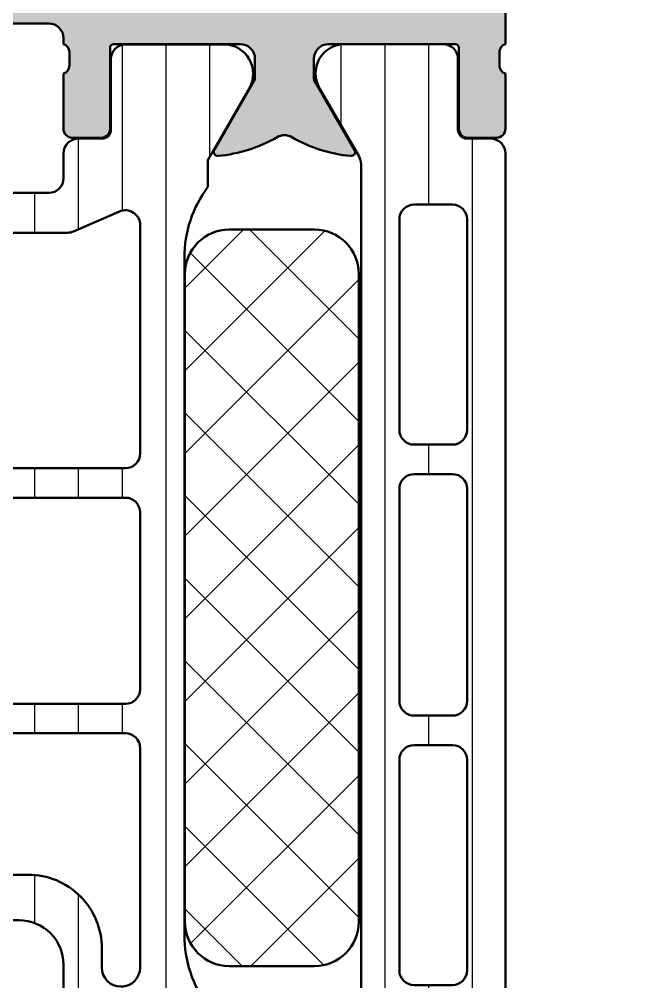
# Model space of a CAD drawing. Extents: x -30 to 40, y 0 to 85.
# Drawn here: x -3.5 to 18, y 20.67 to 53.34 of the extents above; entities that cross this region are included whole.
import ezdxf

# ---------------------------------------------------------------- set-up
doc = ezdxf.new("R2010")
doc.units = 0
for name, color, linetype, lineweight in [('0S-Alu contour', 7, 'Continuous', 50), ('0S-Alu hatch', 252, 'Continuous', 25), ('0S-Plastic contour', 254, 'Continuous', 50), ('0S-Plastic hatch', 253, 'Continuous', 25), ('0S-PT contour', 91, 'Continuous', 50), ('0S-PT hatch', 103, 'Continuous', 25)]:
    doc.layers.add(name, color=color, linetype=linetype, lineweight=lineweight)
pattern_1 = [(90, (0, 0), (-1.4859, 0), [])]

# ---------------------------------------------------------------- blocks, each defined once
blk = doc.blocks.new('357080__4E0BD4C7_0A8A_463A_8E44_38ED426FB2AE_')
at = {"layer": '0S-Alu hatch'}
h = blk.add_hatch(color=256, dxfattribs=at)
edge = h.paths.add_edge_path()
edge.add_arc((16.80013249338034, 69.50026675630434), 0.9997332648648677, 359.9847119114853, 450.0117909248692)
edge.add_line((16.79992675781252, 70.5), (16.29992675781251, 70.5))
edge.add_line((16.29992675781251, 70.5), (16.29992675781251, 68))
edge.add_ellipse((15.29976448480173, 68.00016227301077), major_axis=(-1.000162286174901, 0), ratio=1, start_angle=90.00929605006701, end_angle=179.9907039499392, ccw=False)
edge.add_line((15.29992675781251, 67), (13.99993896484376, 67))
edge.add_ellipse((14.00010123785452, 68.00016227301077), major_axis=(-1.000162286174901, 0), ratio=1, start_angle=0.009296050060981997, end_angle=89.99070394993379, ccw=False)
edge.add_line((12.99993896484376, 68.0000000000001), (12.99993896484376, 75))
edge.add_ellipse((13.52497284704097, 75.5), major_axis=(-0.725024535760742, 0), ratio=1, start_angle=-43.600972369892474, end_angle=43.60097236989259, ccw=False)
edge.add_line((12.99993896484376, 76), (12.99993896484376, 82.50000000000001))
edge.add_ellipse((13.99982034884128, 82.50011861600247), major_axis=(-0.9998813910332327, 0), ratio=1, start_angle=-90.00679700252653, end_angle=0.006797002516407247, ccw=False)
edge.add_line((13.99993896484376, 83.49999999999999), (15.29992675781252, 83.49999999999999))
edge.add_ellipse((15.30004537381502, 82.50011861600251), major_axis=(-0.9998813910332025, 0), ratio=1, start_angle=179.9932029974838, end_angle=270.0067970025273, ccw=False)
edge.add_line((16.29992675781251, 82.50000000000018), (16.2999267578125, 80.5))
edge.add_line((16.2999267578125, 80.5), (16.89996337890627, 80.5))
edge.add_line((16.89996337890627, 80.5), (17.99993896484376, 81.60009765625))
edge.add_line((17.99993896484376, 81.60009765625), (18, 85))
edge.add_line((18, 85), (-28.49999999763713, 84.99990817913694))
edge.add_arc((-28.50008418910572, 83.49999237060553), 1.499915810894279, 89.99678394227956, 180.0032160576674)
edge.add_line((-29.99999999763713, 83.49990817913832), (-29.99999999763713, 80.49990817913692))
edge.add_line((-29.99999999763713, 80.49990817913692), (-27.99999999763713, 80.49990817913692))
edge.add_arc((-28.00009451804033, 81.00000269954015), 0.500094529335613, 270.0108291930736, 359.9891708069433)
edge.add_line((-27.49999999763713, 80.99990817913708), (-27.49999999763713, 81.49990817913694))
edge.add_line((-27.49999999763713, 81.49990817913694), (-28.49999999763713, 81.49990817913694))
edge.add_line((-28.49999999763713, 81.49990817913694), (-28.49999999763713, 82.49990817913694))
edge.add_ellipse((-27.50009450122691, 82.50000268272672), major_axis=(-0.9999055008761111, 0), ratio=1, start_angle=-90.00541516857959, end_angle=0.005415168572710627, ccw=False)
edge.add_line((-27.49999999763713, 83.49990817913694), (-23.49999999763713, 83.49990817913694))
edge.add_ellipse((-23.49988138163466, 82.50002679513942), major_axis=(-0.9998813910332309, 0), ratio=1, start_angle=179.9932029974838, end_angle=270.0067970025261, ccw=False)
edge.add_line((-22.49999999763713, 82.4999081791371), (-22.49999999763713, 81.49990817913694))
edge.add_line((-22.49999999763713, 81.49990817913694), (-23.49999999763713, 81.49990817913694))
edge.add_line((-23.49999999763713, 81.49990817913694), (-23.49999999763713, 80.99990817913694))
edge.add_arc((-22.99988527916594, 81.00002289760813), 0.5001147316285044, 180.0131427528586, 269.9868572472002)
edge.add_line((-22.99999999763713, 80.49990817913692), (-20.19998168709026, 80.49990817913692))
edge.add_arc((-20.19998168709026, 80.99990817913694), 0.5, 270, 450)
edge.add_line((-20.19998168709026, 81.49990817913694), (-20.49999999763713, 81.49990817913694))
edge.add_ellipse((-20.49988527916595, 82.00002289760812), major_axis=(-0.5001147316284899, 0), ratio=1, start_angle=0.013142752914120592, end_angle=89.9868572472015, ccw=False)
edge.add_line((-20.99999999763713, 81.99990817913594), (-20.99999999763713, 82.49990817913694))
edge.add_ellipse((-20.50015537842809, 82.5000635599279), major_axis=(-0.4998446433597338, 0), ratio=1, start_angle=-90.01781086143689, end_angle=0.01781086143569155, ccw=False)
edge.add_line((-20.49999999763713, 82.99990817913692), (-9.200042722246508, 82.99990817913692))
edge.add_ellipse((-9.19981321589767, 82.50013768548575), major_axis=(-0.4997705463485197, 0), ratio=1, start_angle=179.9736884341791, end_angle=270.0263115658138, ccw=False)
edge.add_line((-8.700042722246508, 82.49990817913687), (-8.700042722246508, 81.99990817913692))
edge.add_ellipse((-9.200063043081583, 81.99992849997203), major_axis=(-0.5000203212479947, 0), ratio=1, start_angle=90.00232850153651, end_angle=179.9976714983276, ccw=False)
edge.add_line((-9.200042722246508, 81.49990817913694), (-9.500061032793383, 81.49990817913694))
edge.add_arc((-9.500155439087322, 81.00006360533763), 0.4998445827146277, 89.9891784718262, 180.0178160688097)
edge.add_line((-9.999999997637135, 80.99990817913675), (-9.999999997637133, 76.49989292034788))
edge.add_arc((-9.500014155723434, 76.49988639149828), 0.4999858419563255, 179.9992518277727, 270.0016224431236)
edge.add_line((-9.499999997637133, 75.9999005497424), (-8.700042722246508, 75.9999005497424))
edge.add_arc((-8.700059217986293, 76.49991704579212), 0.5000164963218107, 270.0018902101767, 359.9972355189024)
edge.add_line((-8.2000427222465, 76.49989292034756), (-8.200042722246508, 78.49990817913694))
edge.add_ellipse((-7.700177704008855, 78.50004316089928), major_axis=(-0.499865036462648, 0), ratio=1, start_angle=-90.01547194707291, end_angle=0.015471947058188107, ccw=False)
edge.add_line((-7.700042722246507, 78.99990817913692), (-7.200012204668382, 78.99990817913692))
edge.add_arc((-7.200032525503438, 79.49992849997199), 0.500020321247968, 270.0023285015342, 359.9976714983276)
edge.add_line((-6.700012204668389, 79.49990817913572), (-6.700012204668382, 82.49990817913694))
edge.add_ellipse((-6.200147186430716, 82.50004316089927), major_axis=(-0.4998650364626622, 0), ratio=1, start_angle=-90.01547194706961, end_angle=0.015471947081721282, ccw=False)
edge.add_line((-6.200012204668396, 82.99990817913692), (-4.499996182939867, 82.99990817913692))
edge.add_ellipse((-4.499899841345216, 81.5000045207316), major_axis=(-1.499903661499443, 0), ratio=1, start_angle=179.9963197858452, end_angle=270.0036802142101, ccw=False)
edge.add_line((-2.999996182939867, 81.49990817913837), (-2.999996182939867, 55.49990054974241))
edge.add_ellipse((-3.500022862970183, 55.49992722977272), major_axis=(-0.5000266807421023, 0), ratio=1, start_angle=90.00305714313657, end_angle=179.9969428567592, ccw=False)
edge.add_line((-3.499996182939867, 54.9999005497424), (-7.700042722246507, 54.9999005497424))
edge.add_ellipse((-7.700000722760566, 55.49994254922835), major_axis=(-0.500042001249753, 0), ratio=1, start_angle=0.004812382311115471, end_angle=89.9951876176741, ccw=False)
edge.add_line((-8.200042722246508, 55.49990054974254), (-8.200042722246508, 57.4999005497424))
edge.add_arc((-8.700022194578928, 57.49992107740999), 0.4999794727538225, 359.9976476058527, 450.0023523940081)
edge.add_line((-8.700042722246508, 57.99990054974241), (-9.499999997637133, 57.99990054974241))
edge.add_arc((-9.500010317747673, 57.49991086985295), 0.4999896799959666, 89.99881737803445, 180.0011826228962)
edge.add_line((-9.999999997637133, 57.49990054973697), (-9.999999997637133, 53.69991275677366))
edge.add_arc((-9.50001031774768, 53.69990243666311), 0.4999896799959596, 179.9988173777201, 270.0011826219663)
edge.add_line((-9.499999997637133, 53.19991275677366), (-2.500171659829, 53.19991275677366))
edge.add_ellipse((-2.500158776199351, 52.69987223396505), major_axis=(-0.5000405229745855, 0), ratio=1, start_angle=179.9993980356912, end_angle=270.0014762355646, ccw=False)
edge.add_line((-2.00011825325236, 52.69986698040971), (-2.000118253252367, 52.49986240276975))
edge.add_ellipse((-2.078954699795408, 52.23234181077663), major_axis=(-0.2788950563274271, 0), ratio=1, start_angle=178.8354106259004, end_angle=253.5801235805078, ccw=False)
edge.add_line((-1.800117253252366, 52.22667340277824), (-1.800117253252352, 51.77307940277827))
edge.add_ellipse((-2.078985348895552, 51.76741874330121), major_axis=(-0.2789255417371814, 0), ratio=1, start_angle=106.4245945553564, end_angle=181.162870072885, ccw=False)
edge.add_line((-2.000118253252367, 51.49987540277824), (-2.000118253252367, 49.61986440276977))
edge.add_arc((-1.700118253252341, 49.61986440276977), 0.3000000000000256, 180, 270.0000000000013)
edge.add_line((-1.700118253252334, 49.31986440276974), (-0.7201439342095739, 49.31986440276975))
edge.add_arc((-0.7201439342095739, 49.61986440276975), 0.3000000000000043, 270, 360)
edge.add_line((-0.4201439342095697, 49.61986440276975), (-0.4201439342095768, 52.37986240276975))
edge.add_ellipse((-0.3001439342095796, 52.37986240276974), major_axis=(-0.1199999999999972, 0), ratio=1, start_angle=269.9999999999965, end_angle=360, ccw=False)
edge.add_line((-0.3001439342095722, 52.49986240276975), (4.000000000000007, 52.50000000000006))
edge.add_ellipse((4.000000000000007, 52.00000000000006), major_axis=(-0.4999999999999929, 0), ratio=1, start_angle=180, end_angle=270.0000000000001, ccw=False)
edge.add_line((4.5, 52.00000000000006), (4.5, 51.30000000000006))
edge.add_line((4.5, 51.30000000000006), (3.121279662888746, 48.91177751240658))
edge.add_arc((3.238119784648304, 48.83811978464835), 0.1381197846483053, 147.7720668596313, 275.6225775507924)
edge.add_arc((2.761776758826165, 53.67660886184789), 5.000000000000038, 275.6225775507939, 299.8584382604829)
edge.add_ellipse((5.499999999999992, 48.90668921037621), major_axis=(-0.4999999999999784, 0), ratio=1, start_angle=240.14156173951892, end_angle=299.85843826048097, ccw=False)
edge.add_arc((8.238223241173811, 53.6766088618479), 5.000000000000047, 240.1415617395172, 264.3774224492063)
edge.add_arc((7.761880215351695, 48.83811978464836), 0.1381197846483088, 264.3774224492044, 392.227933140368)
edge.add_line((7.878720337111257, 48.91177751240659), (6.5, 51.30000000000005))
edge.add_line((6.5, 51.30000000000005), (6.5, 52.00000000000006))
edge.add_ellipse((6.999992370605419, 52.00000000000005), major_axis=(-0.4999923706054199, 0), ratio=1, start_angle=270.0000000000001, end_angle=360, ccw=False)
edge.add_line((6.999992370605419, 52.49999237060547), (11.29996464580095, 52.49999237060547))
edge.add_ellipse((11.29996464580095, 52.37999237060549), major_axis=(-0.1199999999999903, 0), ratio=1, start_angle=180, end_angle=270, ccw=False)
edge.add_line((11.41996464580094, 52.37999237060549), (11.41996464580096, 49.61999437060548))
edge.add_arc((11.71996464580097, 49.61999437060548), 0.3000000000000149, 180, 270.0000000000007)
edge.add_line((11.71996464580097, 49.31999437060547), (12.69993896484372, 49.31999437060547))
edge.add_arc((12.69993896484373, 49.61999437060548), 0.3000000000000114, 269.999999999998, 360)
edge.add_line((12.99993896484374, 49.61999437060547), (12.99993896484374, 51.50000537061398))
edge.add_ellipse((13.07880606048692, 51.76754871113691), major_axis=(-0.2789255417371468, 0), ratio=1, start_angle=-1.1628700728879835, end_angle=73.57540544464302, ccw=False)
edge.add_line((12.79993796484375, 51.77320937061398), (12.79993796484375, 52.22680337061397))
edge.add_ellipse((13.07877541138682, 52.23247177861238), major_axis=(-0.2788950563274544, 0), ratio=1, start_angle=-73.58012358050092, end_angle=1.164589374103116, ccw=False)
edge.add_line((12.99993896484373, 52.4999923706055), (12.99993896484383, 64.99987199467776))
edge.add_ellipse((13.50003348524691, 64.99996651475324), major_axis=(-0.5000945293354304, 0), ratio=1, start_angle=-89.98917080692883, end_angle=0.010829155564124449, ccw=False)
edge.add_line((13.49993896484373, 65.50006103515625), (15.79986572265626, 65.50006103515625))
edge.add_ellipse((15.79984366367662, 65.00000845632078), major_axis=(-0.5000525793219984, 0), ratio=1, start_angle=180.0060244572297, end_angle=269.9974724929213, ccw=False)
edge.add_line((16.29989624023438, 65.0000610351564), (16.29986572265625, 64.00006103515625))
edge.add_arc((16.79991445843025, 64.00010977093024), 0.5000487381489384, 180.0055841639549, 269.9944158359933)
edge.add_line((16.79986572265626, 63.50006103515625), (17.29986572265623, 63.50006103515625))
edge.add_arc((17.29988878603854, 64.00003797177396), 0.4999769371496646, 269.9973570091541, 360.0026429907423)
edge.add_line((17.79986572265626, 64.00006103515535), (17.79986572265626, 69.49999999999928))
edge = h.paths.add_edge_path()
edge.add_ellipse((11.00010446418419, 82.80009225715295), major_axis=(-0.4998650364626667, 0), ratio=1, start_angle=179.9845280529183, end_angle=270.01547194706916, ccw=False)
edge.add_line((11.49996948242187, 82.79995727539053), (11.49996948242187, 54.70006561279346))
edge.add_ellipse((10.99991592827435, 54.70011916975257), major_axis=(-0.5000535570155664, 0), ratio=1, start_angle=89.99914283136297, end_angle=179.9938634818548, ccw=False)
edge.add_line((10.99990844726563, 54.20006561279297), (-0.90002059700236, 54.1999737919299))
edge.add_ellipse((-0.8999058785311645, 54.7000885104011), major_axis=(-0.5001147316285112, 0), ratio=1, start_angle=0.013142752803219082, end_angle=89.98685724720008, ccw=False)
edge.add_line((-1.400020597002367, 54.69997379192991), (-1.40002059700236, 82.79986545452746))
edge.add_ellipse((-0.9001555787646893, 82.80000043628989), major_axis=(-0.4998650364626667, 0), ratio=1, start_angle=-90.01547194707081, end_angle=0.015471947081721282, ccw=False)
edge.add_line((-0.90002059700236, 83.29986545452756), (10.99996948242188, 83.29995727539062))
at = {"layer": '0S-Alu contour', "color": 7}
for points in [[(12.99993896484373, 52.4999923706055), (12.99993896484383, 64.99987199467776)], [(-9.499999997637133, 53.19991275677366), (-2.500171659829, 53.19991275677366)], [(-2.00011825325236, 52.69986698040971), (-2.000118253252367, 52.49986240276975)], [(-0.4201439342095697, 49.61986440276975), (-0.4201439342095768, 52.37986240276975)], [(-0.3001439342095722, 52.49986240276975), (4.000000000000007, 52.50000000000006)], [(6.999992370605419, 52.49999237060547), (11.29996464580095, 52.49999237060547)], [(11.41996464580094, 52.37999237060549), (11.41996464580096, 49.61999437060548)], [(-1.800117253252366, 52.22667340277824), (-1.800117253252352, 51.77307940277827)], [(4.5, 52.00000000000006), (4.5, 51.30000000000006), (3.121279662888746, 48.91177751240658)], [(7.878720337111257, 48.91177751240659), (6.5, 51.30000000000005), (6.5, 52.00000000000006)], [(12.79993796484375, 51.77320937061398), (12.79993796484375, 52.22680337061397)], [(-2.000118253252367, 51.49987540277824), (-2.000118253252367, 49.61986440276977)], [(12.99993896484374, 49.61999437060547), (12.99993896484374, 51.50000537061398)], [(-1.700118253252334, 49.31986440276974), (-0.7201439342095739, 49.31986440276975)], [(11.71996464580097, 49.31999437060547), (12.69993896484372, 49.31999437060547)]]:
    blk.add_lwpolyline(points, dxfattribs=at)
at = {"layer": '0S-Alu contour', "color": 7, "extrusion": (0, 0, -1)}
for centre, radius, start, end in [((2.500158776199351, 52.69987223396505), 0.5000405229745855, 89.9985237644354, 180.0006019643089), ((2.078954699795408, 52.23234181077663), 0.2788950563274271, 106.4198764194922, 181.1645893740997), ((0.3001439342095796, 52.37986240276974), 0.1199999999999972, 0, 90.00000000000351), ((-4.000000000000007, 52.00000000000006), 0.4999999999999929, 89.99999999999991, 180), ((-6.999992370605419, 52.00000000000005), 0.4999923706054199, 0, 89.99999999999991), ((-11.29996464580095, 52.37999237060549), 0.1199999999999903, 90, 180), ((-13.07877541138682, 52.23247177861238), 0.2788950563274544, 358.8354106258969, 73.58012358050092), ((2.078985348895552, 51.76741874330121), 0.2789255417371815, 178.837129927115, 253.5754054446436), ((-13.07880606048692, 51.76754871113691), 0.2789255417371468, 286.424594555357, 1.162870072888105), ((-5.499999999999992, 48.90668921037621), 0.4999999999999784, 60.14156173951903, 119.8584382604811)]:
    blk.add_arc(centre, radius, start, end, dxfattribs=at)
at = {"layer": '0S-Alu contour', "color": 7}
for centre, radius, start, end in [((-1.700118253252341, 49.61986440276977), 0.3000000000000256, 180, 270.0000000000013), ((-0.7201439342095739, 49.61986440276975), 0.3000000000000043, 270, 0), ((11.71996464580097, 49.61999437060548), 0.3000000000000149, 180, 270.0000000000007), ((12.69993896484373, 49.61999437060548), 0.3000000000000114, 269.999999999998, 0), ((2.761776758826165, 53.67660886184789), 5.000000000000038, 275.6225775507939, 299.8584382604829), ((8.238223241173811, 53.6766088618479), 5.000000000000047, 240.1415617395172, 264.3774224492063), ((3.238119784648304, 48.83811978464835), 0.1381197846483053, 147.7720668596313, 275.6225775507924), ((7.761880215351695, 48.83811978464836), 0.1381197846483088, 264.3774224492044, 32.22793314036792)]:
    blk.add_arc(centre, radius, start, end, dxfattribs=at)
blk = doc.blocks.new('244381__E47D32AD_3AA4_4BC4_9269_43CF40D662AE___DF78085C_B07B_497C_9AC5_23FD55541419_')
at = {"layer": '0S-Plastic hatch'}
h = blk.add_hatch(dxfattribs=at)
h.set_pattern_fill('ANSI31', color=256, scale=0.4680000000000001, angle=45, style=0)
h.set_pattern_definition(pattern_1)
edge = h.paths.add_edge_path()
edge.add_line((-6.413111028868286, 47.38113071571551), (-10.6476245902383, 44.93613063751762))
edge.add_arc((-10.39758981631518, 44.50313801422121), 0.4999999999999016, 120.0046013551548, 180)
edge.add_line((-10.89758981631508, 44.50313801422121), (-10.89758981631508, 35.36275896930414))
edge.add_arc((-10.39758981632094, 35.36275896930414), 0.4999999999941452, 180, 182.4989441425431)
edge.add_line((-10.89711432893436, 35.34095848095018), (-10.38943419787712, 23.70825255654841))
edge.add_arc((-9.390385172638624, 23.75185353325682), 0.9999999999999607, 182.498944142542, 269.9999982466173)
edge.add_line((-9.390385203240925, 22.75185353325686), (-3.49984836243734, 22.75185335299239))
edge.add_ellipse((-3.499848408340923, 21.25185335299239), major_axis=(-1.500000000000007, 0), ratio=1, start_angle=179.9951434523418, end_angle=269.9999982466123, ccw=False)
edge.add_line((-1.999848413729459, 21.25172620887217), (-2.00006385347627, 18.71004660641417))
edge.add_arc((-1.500063855272451, 18.71000422504049), 0.4999999999999999, 179.9951434523416, 269.9999999999984)
edge.add_line((-1.500063855272465, 18.21000422504049), (-0.6871948470149434, 18.21000422504047))
edge.add_ellipse((-0.6871948470149666, 17.9100042250405), major_axis=(-0.2999999999999652, 0), ratio=1, start_angle=179.9920752627074, end_angle=269.99999999999557, ccw=False)
edge.add_line((-0.3871948498845654, 17.90996273121321), (-0.3875267847859334, 15.51007638141911))
edge.add_arc((0.1124732104314745, 15.51000722504045), 0.5000000000000056, 179.9920752627072, 269.9999999999983)
edge.add_line((0.1124732104314601, 15.01000722504045), (3.439511962173931, 15.01000722504048))
edge.add_arc((3.439511962173916, 16.01000722504049), 1.000000000000012, 270.0000000000008, 389.9999965993448)
edge.add_line((4.305537395634678, 16.51000717363961), (2.902410183684906, 18.94029512733621))
edge.add_line((2.902410183684906, 18.94029512733621), (2.902410183684914, 19.85185635912462))
edge.add_ellipse((6.102430821260208, 22.25182884211113), major_axis=(-4.000000000000025, 0), ratio=1, start_angle=0, end_angle=36.86940495720188, ccw=False)
edge.add_line((2.102430821260185, 22.25182884211112), (2.102430821260185, 45.24814858294381))
edge.add_ellipse((6.102430821260195, 45.24814858294377), major_axis=(-4.00000000000001, 0), ratio=1, start_angle=323.13059504279784, end_angle=360, ccw=False)
edge.add_line((2.902410183684921, 47.64812106593029), (2.902410183684914, 48.55971932274471))
edge.add_line((2.902410183684914, 48.55971932274471), (4.305537395634701, 50.99000727644131))
edge.add_arc((3.439511962173945, 51.49000722504045), 1.000000000000012, 330.0000034006544, 449.9999999999996)
edge.add_line((3.439511962173952, 52.49000722504045), (0.1124732104314106, 52.49000722504046))
edge.add_arc((0.1124732104314319, 51.99000722504046), 0.5, 90.00000000000244, 180.0079247372467)
edge.add_line((-0.3875267847859634, 51.98993806866202), (-0.3871948498846009, 49.5900517188676))
edge.add_ellipse((-0.68719484701499, 49.59001022504041), major_axis=(-0.2999999999999518, 0), ratio=1, start_angle=89.9999999999967, end_angle=180.0079247372468, ccw=False)
edge.add_line((-0.6871948470150075, 49.29001022504046), (-1.497757014986149, 49.29001022504046))
edge.add_arc((-1.497757014986149, 48.79001022504046), 0.5, 90, 180.0085823333159)
edge.add_line((-1.99775700937689, 48.78993533005381), (-1.997630924800631, 47.94819290880989))
edge.add_ellipse((-2.497630919191367, 47.94811801382322), major_axis=(-0.4999999999999954, 0), ratio=1, start_angle=89.99999999999869, end_angle=180.0085823333159, ccw=False)
edge.add_line((-2.497630919191379, 47.44811801382322), (-6.163111028868286, 47.44811801382328))
edge.add_arc((-6.1631110288683, 46.94811801382329), 0.5, 89.99999999999837, 119.9999999999983)
edge = h.paths.add_edge_path()
edge.add_ellipse((-9.097756064311888, 43.70145255438502), major_axis=(-0.5000000000001044, 0), ratio=1, start_angle=300.0018250655862, end_angle=360, ccw=False)
edge.add_line((-9.347769857113441, 44.13445729270677), (-6.06522898313596, 46.02977256595354))
edge.add_ellipse((-5.815215190334264, 45.59676782763202), major_axis=(-0.4999999999999858, 0), ratio=1, start_angle=270.00000000002035, end_angle=300.00182506561305, ccw=False)
edge.add_line((-5.815215190334441, 46.09676782763201), (-1.856038520320247, 46.09676782763196))
edge.add_arc((-1.856038520320268, 46.59676782763216), 0.500000000000199, 270.0000000000025, 293.5000141198523)
edge.add_line((-1.656663872858388, 46.13823783957288), (-0.0974275477821827, 46.81621354610741))
edge.add_ellipse((0.1019470996795562, 46.35768355804834), major_axis=(-0.4999999999999503, 0), ratio=1, start_angle=180, end_angle=293.50001411984687, ccw=False)
edge.add_line((0.6019470996795137, 46.3576835580483), (0.6019470996795065, 38.60000112082632))
edge.add_ellipse((0.1019470996795064, 38.60000112082632), major_axis=(-0.5, 0), ratio=1, start_angle=89.9999999999992, end_angle=180, ccw=False)
edge.add_line((0.1019470996794993, 38.10000112082632), (-9.097756064312001, 38.10000112082633))
edge.add_ellipse((-9.097756064311959, 38.60000112082632), major_axis=(-0.4999999999999858, 0), ratio=1, start_angle=0, end_angle=89.99999999999511, ccw=False)
edge.add_line((-9.597756064311945, 38.60000112082636), (-9.597756064311993, 43.70145255438502))
edge = h.paths.add_edge_path()
edge.add_ellipse((-8.809357629713674, 28.60000112082637), major_axis=(-0.5, 0), ratio=1, start_angle=-90, end_angle=2.499998777620192, ccw=False)
edge.add_line((-8.809357629713674, 29.10000112082637), (0.1020339699712238, 29.10000112082633))
edge.add_ellipse((0.1020339699712167, 28.60000112082634), major_axis=(-0.4999999999999954, 0), ratio=1, start_angle=179.9988937056871, end_angle=269.9999999999992, ccw=False)
edge.add_line((0.6020339698780078, 28.59999146658721), (0.60189012188426, 21.15000112082632))
edge.add_ellipse((-0.0481098782369074, 21.15000112082632), major_axis=(-0.6500000001211675, 0), ratio=1, start_angle=0, end_angle=180, ccw=False)
edge.add_line((-0.6981098783580748, 21.15000112082632), (-0.6976139003205333, 21.79968112094144))
edge.add_arc((-3.19761390032054, 21.79968112094143), 2.500000000000007, 0, 90.000536575947)
edge.add_line((-3.197637312862944, 24.29968112083181), (-8.643425247180623, 24.29963012093541))
edge.add_ellipse((-8.643429929689063, 24.79963012091355), major_axis=(-0.500000000000062, 0), ratio=1, start_angle=2.4999987776160992, end_angle=90.00053657594219, ccw=False)
edge.add_line((-9.142954040945355, 24.77782043788803), (-9.308881740969902, 28.57819143780083))
edge = h.paths.add_edge_path()
edge.add_line((-9.597756064311938, 35.19450445175859), (-9.597756064311938, 36.60013475664471))
edge.add_ellipse((-9.097756064311909, 36.60013475664474), major_axis=(-0.5000000000000285, 0), ratio=1, start_angle=270.0000000000041, end_angle=360, ccw=False)
edge.add_line((-9.097756064311945, 37.10013475664477), (0.1019528821548405, 37.10013475664472))
edge.add_ellipse((0.1019528821548477, 36.60013475664466), major_axis=(-0.5000000000000632, 0), ratio=1, start_angle=180.0006626262622, end_angle=270.0000000000008, ccw=False)
edge.add_line((0.6019528821214735, 36.60014053915346), (0.6020298234851893, 30.60000694959988))
edge.add_ellipse((0.1020298235191532, 30.60000112082634), major_axis=(-0.5000000000000107, 0), ratio=1, start_angle=90.0000000000008, end_angle=180.0006679282465, ccw=False)
edge.add_line((0.1020298235191603, 30.10000112082634), (-8.89667947278025, 30.10000112082634))
edge.add_ellipse((-8.896679472780257, 30.60000112082633), major_axis=(-0.4999999999999995, 0), ratio=1, start_angle=2.499998777620192, end_angle=90.0000000000008, ccw=False)
edge.add_line((-9.396203584036485, 30.57819143780079), (-9.597756064311938, 35.19450445175859))
at = {"layer": '0S-Alu contour', "color": 7}
for points in [[(-1.656663872858388, 46.13823783957288), (-0.0974275477821826, 46.81621354610741)], [(-5.815215190334441, 46.09676782763201), (-1.856038520320247, 46.09676782763196)], [(0.6019470996795137, 46.3576835580483), (0.6019470996795065, 38.60000112082632)], [(-9.347769857113441, 44.13445729270677), (-6.06522898313596, 46.02977256595354)], [(-9.597756064311945, 38.60000112082636), (-9.597756064311993, 43.70145255438502)], [(0.1019470996794993, 38.10000112082632), (-9.097756064312001, 38.10000112082633)], [(-9.097756064311945, 37.10013475664477), (0.1019528821548407, 37.10013475664472)], [(-9.597756064311938, 35.19450445175859), (-9.597756064311938, 36.60013475664471)], [(0.6019528821214735, 36.60014053915346), (0.6020298234851893, 30.60000694959988)], [(-9.396203584036485, 30.57819143780079), (-9.597756064311938, 35.19450445175859)], [(0.1020298235191603, 30.10000112082634), (-8.89667947278025, 30.10000112082634)], [(-8.809357629713674, 29.10000112082637), (0.1020339699712238, 29.10000112082633)], [(-9.142954040945355, 24.77782043788803), (-9.308881740969902, 28.57819143780083)], [(0.6020339698780078, 28.59999146658721), (0.60189012188426, 21.15000112082632)], [(-3.197637312862944, 24.29968112083181), (-8.643425247180623, 24.29963012093541)], [(-0.6981098783580748, 21.15000112082632), (-0.6976139003205333, 21.79968112094144)]]:
    blk.add_lwpolyline(points, dxfattribs=at)
at = {"layer": '0S-Alu contour', "color": 7, "extrusion": (0, 0, -1)}
for centre, radius, start, end in [((-0.1019470996795562, 46.35768355804834), 0.4999999999999503, 66.49998588015312, 180), ((5.815215190334264, 45.59676782763202), 0.4999999999999858, 59.99817493438694, 89.99999999997966), ((9.097756064311888, 43.70145255438502), 0.5000000000001044, 0, 59.99817493441376), ((9.097756064311959, 38.60000112082632), 0.4999999999999858, 270.0000000000049, 0), ((-0.1019470996795064, 38.60000112082632), 0.5, 180, 270.0000000000008), ((9.097756064311909, 36.60013475664474), 0.5000000000000285, 0, 89.99999999999594), ((-0.1019528821548477, 36.60013475664466), 0.5000000000000632, 89.9999999999992, 179.9993373737378), ((8.896679472780257, 30.60000112082633), 0.4999999999999995, 269.9999999999992, 357.5000012223798), ((-0.1020298235191532, 30.60000112082634), 0.5000000000000107, 179.9993320717535, 269.9999999999992), ((8.809357629713674, 28.60000112082637), 0.5, 357.5000012223798, 90), ((-0.1020339699712167, 28.60000112082634), 0.4999999999999954, 90.00000000000081, 180.0011062943129), ((8.643429929689063, 24.79963012091355), 0.500000000000062, 269.9994634240578, 357.5000012223839), ((0.0481098782369074, 21.15000112082632), 0.6500000001211675, 180, 0)]:
    blk.add_arc(centre, radius, start, end, dxfattribs=at)
at = {"layer": '0S-Alu contour', "color": 7}
for centre, radius, start, end in [((-1.856038520320268, 46.59676782763216), 0.500000000000199, 270.0000000000025, 293.5000141198523), ((-3.19761390032054, 21.79968112094143), 2.500000000000007, 0, 90.000536575947)]:
    blk.add_arc(centre, radius, start, end, dxfattribs=at)
at = {"layer": '0S-Plastic contour', "color": 7}
for points in [[(3.439511962173952, 52.49000722504045), (0.1124732104314106, 52.49000722504046)], [(-0.3875267847859634, 51.98993806866202), (-0.3871948498846009, 49.5900517188676)], [(2.902410183684921, 47.64812106593029), (2.902410183684914, 48.55971932274471), (4.305537395634701, 50.99000727644131)], [(-0.6871948470150075, 49.29001022504046), (-1.497757014986149, 49.29001022504046)], [(-1.99775700937689, 48.78993533005381), (-1.997630924800631, 47.94819290880989)], [(-2.497630919191379, 47.44811801382322), (-6.163111028868286, 47.44811801382328)], [(-6.413111028868286, 47.38113071571551), (-10.6476245902383, 44.93613063751762)], [(2.102430821260185, 22.25182884211112), (2.102430821260185, 45.24814858294381)], [(-10.89758981631508, 44.50313801422121), (-10.89758981631508, 35.36275896930414)], [(-10.89711432893436, 35.34095848095018), (-10.38943419787712, 23.70825255654841)], [(-9.390385203240925, 22.75185353325686), (-3.49984836243734, 22.75185335299239)], [(-1.999848413729459, 21.25172620887217), (-2.00006385347627, 18.71004660641417)], [(4.305537395634678, 16.51000717363961), (2.902410183684906, 18.94029512733621), (2.902410183684914, 19.85185635912462)], [(-1.500063855272465, 18.21000422504049), (-0.6871948470149434, 18.21000422504047)], [(-0.3871948498845654, 17.90996273121321), (-0.3875267847859334, 15.51007638141911)], [(0.1124732104314601, 15.01000722504045), (3.439511962173931, 15.01000722504048)]]:
    blk.add_lwpolyline(points, dxfattribs=at)
for centre, radius, start, end in [((0.1124732104314319, 51.99000722504046), 0.5, 90.00000000000244, 180.0079247372467), ((3.439511962173945, 51.49000722504045), 1.000000000000012, 330.0000034006544, 89.99999999999959), ((-1.497757014986149, 48.79001022504046), 0.5, 90, 180.0085823333159), ((-6.1631110288683, 46.94811801382329), 0.5, 89.99999999999837, 119.9999999999983), ((-10.39758981631518, 44.50313801422121), 0.4999999999999016, 120.0046013551548, 180), ((-10.39758981632094, 35.36275896930414), 0.4999999999941452, 180, 182.4989441425431), ((-9.390385172638624, 23.75185353325682), 0.9999999999999607, 182.498944142542, 269.9999982466173), ((-1.500063855272451, 18.71000422504049), 0.4999999999999999, 179.9951434523416, 269.9999999999984), ((3.439511962173916, 16.01000722504049), 1.000000000000012, 270.0000000000008, 29.99999659934472), ((0.1124732104314745, 15.51000722504045), 0.5000000000000056, 179.9920752627072, 269.9999999999983)]:
    blk.add_arc(centre, radius, start, end, dxfattribs=at)
at = {"layer": '0S-Plastic contour', "color": 7, "extrusion": (0, 0, -1)}
for centre, radius, start, end in [((0.68719484701499, 49.59001022504041), 0.2999999999999518, 179.9920752627532, 270.0000000000033), ((2.497630919191367, 47.94811801382322), 0.4999999999999954, 179.9914176666841, 270.0000000000013), ((-6.102430821260195, 45.24814858294377), 4.00000000000001, 0, 36.86940495720216), ((3.499848408340923, 21.25185335299239), 1.500000000000007, 90.0000017533877, 180.0048565476583), ((-6.102430821260208, 22.25182884211113), 4.000000000000025, 323.1305950427981, 0), ((0.6871948470149666, 17.9100042250405), 0.2999999999999652, 90.00000000000443, 180.0079247372927)]:
    blk.add_arc(centre, radius, start, end, dxfattribs=at)
blk = doc.blocks.new('244381__5F4AA6C2_7FCD_472A_AE56_12945650C420___D5FCFFBD_C8D2_40FB_9248_05019AA2FA70_')
at = {"layer": '0S-Plastic hatch'}
h = blk.add_hatch(dxfattribs=at)
h.set_pattern_fill('ANSI31', color=256, scale=0.4680000000000001, angle=45, style=0)
h.set_pattern_definition(pattern_1)
edge = h.paths.add_edge_path()
edge.add_line((13, 48.79247129856383), (13, 18.709997))
edge.add_ellipse((12.50000267890919, 18.70999432109081), major_axis=(-0.4999973210979861, 0), ratio=1, start_angle=89.99969301797472, end_angle=180.000306982385, ccw=False)
edge.add_line((12.5, 18.20999699999999), (11.68966866666666, 18.20999699999999))
edge.add_arc((11.68966866666666, 17.90999699999999), 0.3000000000000007, 90, 180)
edge.add_line((11.38966866666666, 17.90999699999999), (11.39000061706369, 15.50999861706369))
edge.add_ellipse((10.89000463962507, 15.50999597743861), major_axis=(-0.4999959774455797, 0), ratio=1, start_angle=89.99969751881372, end_angle=180.0003024817733, ccw=False)
edge.add_line((10.890002, 15.01), (7.413460501900523, 15.01))
edge.add_ellipse((7.555771150891864, 15.99981807472284), major_axis=(-0.9999960709244687, 0), ratio=1, start_angle=-32.72701609984108, end_angle=81.8183919481009, ccw=False)
edge.add_line((6.714518501900528, 16.540453), (8.032988216387137, 18.82410984675026))
edge.add_arc((7.599975499656729, 19.07410982104982), 0.5000000000000313, 330.0000034006565, 359.9999401018306)
edge.add_line((8.099975499656487, 19.07410929833969), (8.09997549965649, 48.42835900028269))
edge.add_arc((7.599975499656681, 48.42835847751398), 0.5000000000000832, 5.98981694121e-05, 29.99999659934471)
edge.add_line((8.032988216387132, 48.67835845181359), (6.714518501900528, 50.96201529856384))
edge.add_ellipse((7.555771150891878, 51.50265022384099), major_axis=(-0.9999960709244721, 0), ratio=1, start_angle=-81.8183919481005, end_angle=32.727016099840284, ccw=False)
edge.add_line((7.41346050190053, 52.49246829856383), (10.890002, 52.49246829856383))
edge.add_ellipse((10.89000463962508, 51.99247232112522), major_axis=(-0.4999959774455762, 0), ratio=1, start_angle=179.9996975182268, end_angle=270.0003024811858, ccw=False)
edge.add_line((11.39000061706369, 51.99246968149503), (11.38966866666666, 49.59247129856383))
edge.add_arc((11.68966866666667, 49.59247129856383), 0.3000000000000043, 180, 270)
edge.add_line((11.68966866666667, 49.29247129856383), (12.5, 49.29247129856383))
edge.add_ellipse((12.50000267890919, 48.79247397747302), major_axis=(-0.4999973210979932, 0), ratio=1, start_angle=179.9996930176151, end_angle=270.000306982025, ccw=False)
edge = h.paths.add_edge_path()
edge.add_line((11.19999504089355, 37.9008270263672), (9.899986267089844, 37.9008270263672))
edge.add_arc((9.89993549315566, 37.40087780030137), 0.4999492286440702, 89.99418114485161, 180.0058188551886)
edge.add_line((9.399986267089844, 37.40082702636719), (9.399986267089844, 30.20085334777921))
edge.add_arc((9.899935493155652, 30.20080257384413), 0.499949228644063, 179.994181144686, 270.0058188551492)
edge.add_line((9.899986267089844, 29.70085334777832), (11.19999504089355, 29.70085334777832))
edge.add_arc((11.20004581482774, 30.20080257384413), 0.4999492286440631, 269.9941811448507, 360.0058188551886)
edge.add_line((11.69999504089355, 30.20085334777832), (11.69999504089355, 37.40082702636629))
edge.add_arc((11.20004581482772, 37.40087780030137), 0.4999492286440843, 359.994181144686, 450.0058188551467)
edge = h.paths.add_edge_path()
edge.add_arc((9.90002982652115, 28.20080978834701), 0.500043561328567, 90.00499110831159, 179.9950088916195)
edge.add_line((9.399986267089844, 28.20085334777892), (9.399986267089844, 21.05082750320375))
edge.add_arc((9.90002982652115, 21.05087106263566), 0.500043561328567, 180.0049911083805, 269.9950088916884)
edge.add_line((9.899986267089844, 20.55082750320435), (11.19999504089355, 20.55082750320435))
edge.add_arc((11.19995148146224, 21.05087106263566), 0.500043561328567, 270.0049911083116, 359.9950088916195)
edge.add_line((11.69999504089355, 21.05082750320435), (11.69999504089355, 28.20085334777892))
edge.add_arc((11.19995148146224, 28.20080978834701), 0.500043561328567, 0.0049911083804904, 89.99500889168841)
edge.add_line((11.19999504089355, 28.70085334777832), (9.899986267089844, 28.70085334777832))
edge = h.paths.add_edge_path()
edge.add_arc((11.19998271614516, 46.55083911629025), 0.5000123249002733, 0.0014122074232716, 89.99683923735004)
edge.add_line((11.20001029968261, 47.05085144042969), (9.900001525878906, 47.05085144042969))
edge.add_arc((9.900045085310207, 46.55080788099839), 0.5000435613285599, 90.00499110831078, 179.9950088916195)
edge.add_line((9.400001525878906, 46.5508514404297), (9.399986267089847, 39.40082702636659))
edge.add_arc((9.90002982652115, 39.4008705857985), 0.5000435613285635, 180.0049911083805, 269.9950088916884)
edge.add_line((9.899986267089844, 38.9008270263672), (11.19999504089355, 38.90082702636719))
edge.add_arc((11.19995148146224, 39.4008705857985), 0.500043561328567, 270.0049911083116, 359.9950088916195)
edge.add_line((11.69999504089355, 39.4008270263672), (11.69999504089355, 46.55085144042867))
at = {"layer": '0S-Alu contour', "color": 7}
for points in [[(11.20001029968261, 47.05085144042969), (9.900001525878906, 47.05085144042969)], [(9.400001525878906, 46.5508514404297), (9.399986267089847, 39.40082702636659)], [(11.69999504089355, 39.4008270263672), (11.69999504089355, 46.55085144042867)], [(9.899986267089844, 38.9008270263672), (11.19999504089355, 38.90082702636719)], [(11.19999504089355, 37.9008270263672), (9.899986267089844, 37.9008270263672)], [(9.399986267089844, 37.40082702636719), (9.399986267089844, 30.20085334777921)], [(11.69999504089355, 30.20085334777832), (11.69999504089355, 37.40082702636629)], [(9.899986267089844, 29.70085334777832), (11.19999504089355, 29.70085334777832)], [(11.19999504089355, 28.70085334777832), (9.899986267089844, 28.70085334777832)], [(9.399986267089844, 28.20085334777892), (9.399986267089844, 21.05082750320375)], [(11.69999504089355, 21.05082750320435), (11.69999504089355, 28.20085334777892)], [(9.899986267089844, 20.55082750320435), (11.19999504089355, 20.55082750320435)]]:
    blk.add_lwpolyline(points, dxfattribs=at)
for centre, radius, start, end in [((9.900045085310207, 46.55080788099839), 0.5000435613285599, 90.00499110831078, 179.9950088916195), ((11.19998271614516, 46.55083911629025), 0.5000123249002733, 0.0014122074232716, 89.99683923735004), ((9.90002982652115, 39.4008705857985), 0.5000435613285635, 180.0049911083805, 269.9950088916884), ((11.19995148146224, 39.4008705857985), 0.500043561328567, 270.0049911083116, 359.9950088916195), ((9.89993549315566, 37.40087780030137), 0.4999492286440702, 89.99418114485161, 180.0058188551886), ((11.20004581482772, 37.40087780030137), 0.4999492286440843, 359.994181144686, 90.00581885514676), ((9.899935493155652, 30.20080257384413), 0.499949228644063, 179.994181144686, 270.0058188551492), ((11.20004581482774, 30.20080257384413), 0.4999492286440631, 269.9941811448507, 0.0058188551886833), ((9.90002982652115, 28.20080978834701), 0.500043561328567, 90.00499110831159, 179.9950088916195), ((11.19995148146224, 28.20080978834701), 0.500043561328567, 0.0049911083804904, 89.99500889168841), ((9.90002982652115, 21.05087106263566), 0.500043561328567, 180.0049911083805, 269.9950088916884), ((11.19995148146224, 21.05087106263566), 0.500043561328567, 270.0049911083116, 359.9950088916195)]:
    blk.add_arc(centre, radius, start, end, dxfattribs=at)
at = {"layer": '0S-Plastic contour', "color": 7}
for points in [[(7.41346050190053, 52.49246829856383), (10.890002, 52.49246829856383)], [(11.39000061706369, 51.99246968149503), (11.38966866666666, 49.59247129856383)], [(8.032988216387132, 48.67835845181359), (6.714518501900528, 50.96201529856384)], [(11.68966866666667, 49.29247129856383), (12.5, 49.29247129856383)], [(13, 48.79247129856383), (13, 18.709997)], [(8.099975499656487, 19.07410929833969), (8.09997549965649, 48.42835900028269)], [(6.714518501900528, 16.540453), (8.032988216387137, 18.82410984675026)], [(12.5, 18.20999699999999), (11.68966866666666, 18.20999699999999)], [(11.38966866666666, 17.90999699999999), (11.39000061706369, 15.50999861706369)], [(10.890002, 15.01), (7.413460501900523, 15.01)]]:
    blk.add_lwpolyline(points, dxfattribs=at)
at = {"layer": '0S-Plastic contour', "color": 7, "extrusion": (0, 0, -1)}
for centre, radius, start, end in [((-7.555771150891878, 51.50265022384099), 0.9999960709244721, 327.2729839001598, 81.81839194810057), ((-10.89000463962508, 51.99247232112522), 0.4999959774455762, 89.99969751881414, 180.0003024817733), ((-12.50000267890919, 48.79247397747302), 0.4999973210979932, 89.99969301797503, 180.0003069823849), ((-12.50000267890919, 18.70999432109081), 0.4999973210979861, 179.999693017615, 270.0003069820253), ((-7.555771150891864, 15.99981807472284), 0.9999960709244687, 278.1816080518991, 32.7270160998411), ((-10.89000463962507, 15.50999597743861), 0.4999959774455797, 179.9996975182267, 270.0003024811863)]:
    blk.add_arc(centre, radius, start, end, dxfattribs=at)
at = {"layer": '0S-Plastic contour', "color": 7}
for centre, radius, start, end in [((11.68966866666667, 49.59247129856383), 0.3000000000000043, 180, 270), ((7.599975499656681, 48.42835847751398), 0.5000000000000832, 5.98981694121e-05, 29.99999659934471), ((7.599975499656729, 19.07410982104982), 0.5000000000000313, 330.0000034006565, 359.9999401018306), ((11.68966866666666, 17.90999699999999), 0.3000000000000007, 90, 180)]:
    blk.add_arc(centre, radius, start, end, dxfattribs=at)
blk = doc.blocks.new('466980__E3D182EF_8449_4E4A_A06A_9B783DA40000_')
at = {"layer": '0S-PT hatch'}
h = blk.add_hatch(dxfattribs=at)
h.set_pattern_fill('ANSI37', color=256, scale=0.625, angle=90, style=0)
h.set_pattern_definition([(135, (0, 0), (-1.403165018917055, -1.403165018917055), []), (225, (0, 0), (1.403165018917055, -1.403165018917055), [])])
edge = h.paths.add_edge_path()
edge.add_line((6.52246372302411, 46.20000417293341), (3.622430821260685, 46.20000417293341))
edge.add_arc((3.622430821260685, 44.7000041729334), 1.5, 90, 180)
edge.add_line((2.122430821260685, 44.7000041729334), (2.122430821260678, 22.70000417293341))
edge.add_arc((3.622430821260678, 22.70000417293341), 1.5, 180, 269.9999999999999)
edge.add_line((3.622430821260677, 21.20000417293341), (6.522463723024102, 21.20000417293341))
edge.add_arc((6.522461495177992, 22.70000640077951), 1.500002227847757, 270.0000850973266, 359.9999149091302)
edge.add_line((8.022463723024096, 22.70000417310244), (8.02246372302411, 44.7000041729334))
edge.add_arc((6.522460451163787, 44.70000090107308), 1.50000327186389, 0.0001249779981422, 89.9998750244142)
at = {"layer": '0S-PT contour', "color": 7}
for points in [[(6.52246372302411, 46.20000417293341), (3.622430821260685, 46.20000417293341)], [(2.122430821260685, 44.7000041729334), (2.122430821260678, 22.70000417293341)], [(8.022463723024096, 22.70000417310244), (8.02246372302411, 44.7000041729334)], [(3.622430821260677, 21.20000417293341), (6.522463723024102, 21.20000417293341)]]:
    blk.add_lwpolyline(points, dxfattribs=at)
for centre, radius, start, end in [((3.622430821260685, 44.7000041729334), 1.5, 90, 180), ((6.522460451163787, 44.70000090107308), 1.50000327186389, 0.0001249779981422, 89.9998750244142), ((3.622430821260678, 22.70000417293341), 1.5, 180, 269.9999999999999), ((6.522461495177992, 22.70000640077951), 1.500002227847757, 270.0000850973266, 359.9999149091302)]:
    blk.add_arc(centre, radius, start, end, dxfattribs=at)
blk = doc.blocks.new('466980__318413E8_1C86_4875_80FE_ECD304FC249C_')
at = {"layer": '0S-Alu contour', "color": 7}
blk.add_blockref('357080__4E0BD4C7_0A8A_463A_8E44_38ED426FB2AE_', (0, 0), dxfattribs=at)
at = {"layer": '0S-Plastic contour', "color": 7}
for name in ['244381__E47D32AD_3AA4_4BC4_9269_43CF40D662AE___DF78085C_B07B_497C_9AC5_23FD55541419_', '244381__5F4AA6C2_7FCD_472A_AE56_12945650C420___D5FCFFBD_C8D2_40FB_9248_05019AA2FA70_']:
    blk.add_blockref(name, (0, 0), dxfattribs=at)
at = {"layer": '0S-PT contour', "color": 7}
blk.add_blockref('466980__E3D182EF_8449_4E4A_A06A_9B783DA40000_', (0, 0), dxfattribs=at)

msp = doc.modelspace()

# ---------------------------------------------------------------- block references
at = {"layer": '0S-Alu contour', "color": 7}
msp.add_blockref('466980__318413E8_1C86_4875_80FE_ECD304FC249C_', (0, 0), dxfattribs=at)

doc.saveas('drawing.dxf')
